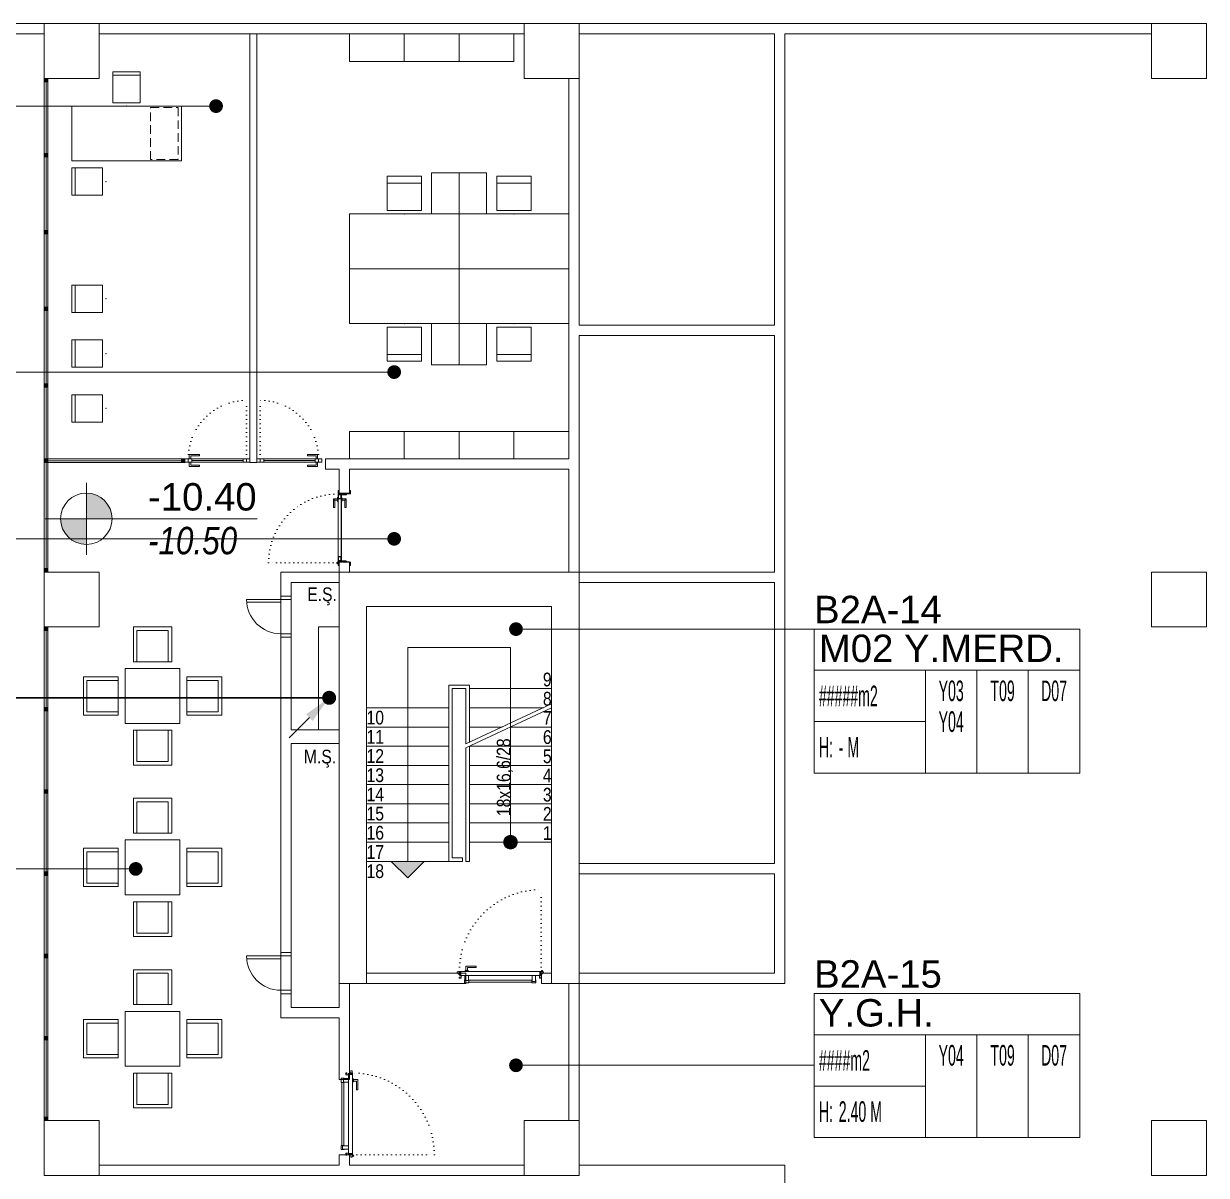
# Model space of a CAD drawing. Header units: metres. Extents: x -19121 to 152404, y -12107 to 46241.
# Drawn here: x 31630 to 33355, y 2400 to 4080 of the extents above; entities that cross this region are included whole.
import ezdxf
from ezdxf.enums import TextEntityAlignment as Align

# ---------------------------------------------------------------- set-up
doc = ezdxf.new("R2010")
doc.units = ezdxf.units.M
doc.header["$LTSCALE"] = 50
doc.header["$MEASUREMENT"] = 0
for name, pattern in [('DOT2', [0.125, 0, -0.125]), ('DOT5', [0.75, 0, -0.75]), ('HIDDEN', [0.375, 0.25, -0.125])]:
    doc.linetypes.add(name, pattern=pattern)
doc.layers.get('0').update_dxf_attribs({"color": 9, "lineweight": 9})
for name, color, linetype, lineweight in [('00', 9, 'Continuous', 9), ('01', 9, 'Continuous', 9), ('05', 9, 'Continuous', 9), ('06B', 9, 'Continuous', 9), ('06D', 9, 'Continuous', 9), ('10', 9, 'Continuous', 9), ('11', 9, 'Continuous', 9), ('14', 9, 'Continuous', 9), ('15', 9, 'Continuous', 9), ('19', 9, 'Continuous', 9), ('20', 9, 'DOT2', 9), ('21', 9, 'Continuous', 9), ('21_mahal200', 9, 'Continuous', 9), ('E-2x54 W SIVAÜSTÜ FLUORESAN YÜKSEK TAVAN ARMATÜRÜ', 251, 'Continuous', 30), ('E-MODÜL HATTI', 6, 'Continuous', 30), ('E-OK', 3, 'Continuous', 30)]:
    doc.layers.add(name, color=color, linetype=linetype, lineweight=lineweight)
doc.styles.add('Arial', font='arial.ttf', dxfattribs={"height": 2.5})
doc.styles.add('MuuM_TEXT-ITALIC', font='ARIALNI.TTF')
doc.styles.add('MuuM_TEXT-STANDART', font='ARIALN.TTF')
doc.dimstyles.new('MuuM_DIM200', dxfattribs={"dimscale": 20, "dimtxt": 2, "dimasz": 1, "dimexe": 1, "dimexo": 1, "dimgap": 1, "dimtad": 1, "dimdec": 1, "dimrnd": 0.5, "dimdsep": 46, "dimtxsty": 'MuuM_TEXT-STANDART', "dimblk": 'ARCHTICK', "dimcen": 0, "dimdle": 0.15, "dimclrd": 256, "dimclre": 256, "dimclrt": 256, "dimadec": 0, "dimazin": 0, "dimtfac": 5, "dimtdec": 1, "dimtix": 1, "dimtmove": 2, "dimatfit": 3, "dimldrblk": 'DOT', "dimfxl": 3, "dimfxlon": 1, "dimtolj": 1, "dimlwd": -1, "dimlwe": -1, "dimarcsym": 0})

# ---------------------------------------------------------------- blocks, each defined once
blk = doc.blocks.new('*U239')
at = {"layer": 'E-OK', "color": 3, "linetype": 'Continuous'}
blk.add_line((84.9, 84.8), (172.1, 172), dxfattribs=at)
at = {"layer": 'E-OK', "color": 4, "linetype": 'Continuous', "const_width": 30}
blk.add_lwpolyline([(-15, 0, 1), (15, 0, 1)], format="xyb", close=True, dxfattribs=at)
at = {"layer": 'E-OK', "color": 3, "linetype": 'Continuous'}
blk.add_solid([(99, 70.7), (70.7, 99), (0, 0)], dxfattribs=at)
blk = doc.blocks.new('p-kolon_80x80')
blk.add_lwpolyline([(-40, -40), (40, -40), (40, 40), (-40, 40)], close=True)
blk = doc.blocks.new('2.Bod.Ara.Sitatik Elk.')
at = {"layer": '01'}
blk.add_lwpolyline([(4130, -5950), (4130, -5950), (4130, -5950), (4130, -5400), (4400, -5400), (4400, -5950), (4400, -5950), (4400, -5950), (4440, -5950), (4440, -5350), (4090, -5350), (4090, -5950), (4130, -5950)], dxfattribs=at)
for p in [(3700, -4590), (4400, -4590), (5315, -4590), (3700, -5390), (5315, -5390), (3700, -6190), (4400, -6190), (5315, -6190)]:
    blk.add_blockref('p-kolon_80x80', p, dxfattribs=at)
blk = doc.blocks.new('p-M01-M02_merdiven-1050')
at = {"layer": '19'}
h = blk.add_hatch(color=256, dxfattribs=at)
h.dxf.hatch_style = 1
edge = h.paths.add_edge_path()
edge.add_arc((210, -344), 10, 270, 630)
h = blk.add_hatch(color=256, dxfattribs=at)
h.dxf.hatch_style = 1
h.paths.add_polyline_path([(84, -372), (36, -372), (60, -396)])
at = {"layer": '19', "linetype": 'Continuous'}
for points in [[(210, -344), (210, -120), (210, -60), (60, -60), (60, -372)], [(145, -200.7), (145, -120), (125, -120), (125, -120), (125, -367), (140, -367), (140, -372), (120, -372), (120, -367), (120, -115), (120, -115), (150, -115), (150, -198.4)], [(150, -120), (270, -120)], [(0, -148), (120, -148)], [(145, -200.7), (270, -142.4)], [(145, -206.3), (270, -148)], [(150, -148), (258, -148)], [(0, -176), (120, -176)], [(150, -176), (198, -176)], [(210, -176), (270, -176)], [(0, -204), (120, -204)], [(150, -204), (270, -204)], [(0, -232), (120, -232)], [(150, -232), (270, -232)], [(0, -260), (120, -260)], [(150, -260), (270, -260)], [(0, -288), (120, -288)], [(150, -288), (270, -288)], [(0, -316), (120, -316)], [(150, -316), (270, -316)], [(0, -344), (120, -344)], [(150, -344), (270, -344)], [(0, -372), (120, -372)]]:
    blk.add_lwpolyline(points, dxfattribs=at)
at = {"layer": '19'}
for points in [[(145, -206.3), (270, -148)], [(150, -204), (150, -372), (150, -372), (145, -372), (145, -372), (145, -206.3)]]:
    blk.add_lwpolyline(points, dxfattribs=at)
blk.add_lwpolyline([(84, -372), (36, -372), (60, -396)], close=True, dxfattribs=at)
blk.add_circle((210, -344), 10, dxfattribs=at)
blk = doc.blocks.new('*U19')
at = {"ltscale": 15}
for p, q in [((-25, 1), (-26, 0)), ((-25, -1), (-26, 0)), ((-23, 1), (-25, 1)), ((-23, 1), (-23, -2)), ((-21, -3), (-18, 3)), ((-21, -3), (-18, 3)), ((-20, -3), (-17, 3)), ((-20, -3), (-16, 3)), ((-18, -3), (-15, 3)), ((-18, -3), (-15, 3)), ((-18, 1), (-18, 2)), ((-17, -3), (-14, 3)), ((-17, -3), (-13, 3)), ((-17, 1), (-17, 2)), ((-15, -3), (-12, 3)), ((-15, -3), (-12, 3)), ((-15, 1), (-15, 2)), ((-14, -3), (-11, 3)), ((-14, -3), (-10, 3)), ((-14, 1), (-14, 2)), ((-12, -3), (-9, 3)), ((-12, -3), (-9, 3)), ((-12, 1), (-12, 2)), ((-11, -3), (-8, 3)), ((-11, -3), (-7, 3)), ((-11, 1), (-11, 2)), ((-9, -3), (-6, 3)), ((-9, -3), (-6, 3)), ((-9, 1), (-9, 2)), ((-8, -3), (-4, 3)), ((-8, -3), (-5, 3)), ((-8, 1), (-8, 2)), ((-6, -3), (-3, 3)), ((-6, -3), (-3, 3)), ((-6, 1), (-6, 2)), ((-5, -3), (-1, 3)), ((-5, -3), (-2, 3)), ((-5, 1), (-5, 2)), ((-3, 1), (-3, 2)), ((0, 4), (-2, 1)), ((-2, 1), (-2, 2)), ((0, 0), (-1, 0)), ((-25, -1), (-23, -2)), ((-9, -2), (-23, -2)), ((-21, -3), (-21, -2)), ((-20, -3), (-19, -2)), ((-20, -2), (-19, -2)), ((-19, -2), (-18, -2)), ((-18, -3), (-18, -2)), ((-17, -3), (-16, -2)), ((-17, -2), (-16, -2)), ((-16, -2), (-15, -2)), ((-15, -3), (-15, -2)), ((-14, -3), (-13, -2)), ((-14, -2), (-13, -2)), ((-13, -2), (-12, -2)), ((-12, -3), (-12, -2)), ((-11, -3), (-10, -2)), ((-11, -2), (-10, -2)), ((-10, -2), (-9, -2)), ((-9, -3), (-9, -2)), ((-8, -2), (-7, -2)), ((-8, -3), (-7, -2)), ((-7, -2), (-6, -2)), ((-6, -3), (-6, -2)), ((-5, -2), (-4, -2)), ((-5, -3), (-4, -2)), ((-4, -2), (-2, -2)), ((0, -4), (-2, -2)), ((0, 0), (-1, 0))]:
    blk.add_line(p, q, dxfattribs=at)
for p, q in [((-7, 1), (-23, 1)), ((-17, 1), (-19, 1)), ((-16, 1), (-17, 1)), ((-14, 1), (-16, 1)), ((-13, 1), (-14, 1)), ((-11, 1), (-13, 1)), ((-10, 1), (-11, 1)), ((-8, 1), (-10, 1)), ((-7, 1), (-8, 1)), ((-5, 1), (-7, 1)), ((-4, 1), (-5, 1)), ((-2, 1), (-4, 1)), ((-2, 1), (-2, 1)), ((0, 0), (0, 4)), ((-2, -2), (-2, -2)), ((0, 0), (0, -4))]:
    blk.add_line(p, q)
for centre, radius, start, end in [((-26, 4), 3.92, 274.361, 322.1025), ((-26, -4), 3.92, 37.8975, 85.639), ((-18, 3), 0.0971, 330.3204, 150.3204), ((-17, 3), 0.0971, 330.3204, 150.3204), ((-15, 3), 0.0971, 330.3204, 150.3204), ((-14, 3), 0.0971, 330.3204, 150.3204), ((-12, 3), 0.0971, 330.3204, 150.3204), ((-11, 3), 0.0971, 330.3204, 150.3204), ((-9, 3), 0.0971, 330.3204, 150.3204), ((-8, 3), 0.0971, 330.3204, 150.3204), ((-6, 3), 0.0971, 330.3204, 150.3204), ((-5, 3), 0.0971, 330.3204, 150.3204), ((-3, 3), 0.0971, 330.3204, 150.3204), ((-2, 3), 0.0971, 330.3204, 150.3204), ((-1, 0), 0.486, 90, 270), ((0, 4), 0.25, 0, 150.0864), ((-21, -3), 0.0971, 150.3204, 330.3204), ((-20, -3), 0.0971, 150.3204, 330.3204), ((-18, -3), 0.0971, 150.3204, 330.3204), ((-17, -3), 0.0971, 150.3204, 330.3204), ((-15, -3), 0.0971, 150.3204, 330.3204), ((-14, -3), 0.0971, 150.3204, 330.3204), ((-12, -3), 0.0971, 150.3204, 330.3204), ((-11, -3), 0.0971, 150.3204, 330.3204), ((-9, -3), 0.0971, 150.3204, 330.3204), ((-8, -3), 0.0971, 150.3204, 330.3204), ((-6, -3), 0.0971, 150.3204, 330.3204), ((-5, -3), 0.0971, 150.3204, 330.3204), ((0, -4), 0.25, 209.9136, 0)]:
    blk.add_arc(centre, radius, start, end, dxfattribs=at)
blk = doc.blocks.new('conta')
at = {"ltscale": 10}
for p, q in [((-2649.9, 5345.5), (-2649.8, 5345.6)), ((-2649.9, 5344.5), (-2649.8, 5344.3)), ((-2649.8, 5344.3), (-2649.7, 5344.3)), ((-2649.7, 5345.4), (-2649.3, 5345.4)), ((-2649.2, 5345.4), (-2649.1, 5345.5)), ((-2649, 5344), (-2648.8, 5343.8)), ((-2648.9, 5344.1), (-2648.7, 5343.9)), ((-2648.8, 5345.1), (-2648.6, 5345.3)), ((-2648.8, 5344.9), (-2648.6, 5345.2)), ((-2648.7, 5343.8), (-2648.7, 5343.8)), ((-2648.6, 5345.3), (-2648.6, 5345.3))]:
    blk.add_line(p, q, dxfattribs=at)
for centre, radius, start, end in [((-2649.8, 5345.5), 0.05, 140.6345, 188.9372), ((-2653, 5345), 3.19, 350.4674, 8.9372), ((-2649.9, 5344.5), 0.02, 170.4674, 213.7451), ((-2649.7, 5345.6), 0.0696, 22.2428, 159.258), ((-2650.9, 5345), 1.24, 340.3382, 16.7772), ((-2649.7, 5344.6), 0.03, 160.3382, 273.2666), ((-2649.7, 5345.4), 0.03, 90, 196.7772), ((-2649.6, 5341.5), 3.01, 80.4362, 93.2666), ((-2649.3, 5345.5), 0.05, 270, 303.0062), ((-2649.2, 5344.1), 0.231, 353.9571, 81.9004), ((-2649.1, 5345.5), 0.03, 4.7972, 123.0062), ((-2649.1, 5344.5), 0.03, 260.4362, 338.7066), ((-2651.2, 5344.8), 2.33, 7.5897, 18.7951), ((-2649, 5345.6), 0.05, 18.7951, 42.1429), ((-2650.2, 5345), 1.27, 338.7066, 23.0418), ((-2648.9, 5344.1), 0.1, 173.9571, 217.2653), ((-2648.8, 5345.1), 0.05, 187.5897, 322.7347), ((-2658.2, 5345.2), 9.36, 353.6857, 357.8537), ((-2648.8, 5344.2), 0.1, 173.6857, 217.2653), ((-2648.8, 5344.8), 0.05, 142.7347, 180.2669), ((-2648.7, 5343.8), 0.05, 217.2653, 307.2653), ((-2648.7, 5343.8), 0.05, 307.2653, 37.2653), ((-2648.6, 5345.3), 0.05, 52.7347, 142.7347), ((-2648.6, 5345.3), 0.05, 322.7347, 52.7347)]:
    blk.add_arc(centre, radius, start, end, dxfattribs=at)
for points, knots in [([(-2649, 5345.6), (-2649, 5345.6), (-2649.1, 5345.7), (-2649.2, 5345.4), (-2649.3, 5345.7), (-2649.4, 5345.5), (-2649.5, 5345.7), (-2649.6, 5345.5), (-2649.7, 5345.6), (-2649.7, 5345.6)], [0.0086373, 0.0086373, 0.0086373, 0.0086373, 0.1097304, 0.3133405, 0.4430081, 0.5658764, 0.7165186, 0.8527974, 0.9648495, 0.9648495, 0.9648495, 0.9648495]), ([(-2649.7, 5344.3), (-2649.7, 5344.3), (-2649.7, 5344.5), (-2649.6, 5344.3), (-2649.3, 5344.4), (-2649.2, 5344.4), (-2649.2, 5344.4)], [0, 0, 0, 0, 0.1008757, 0.3841126, 0.5436166, 0.6906785, 0.6906785, 0.6906785, 0.6906785])]:
    blk.add_open_spline(points, degree=3, knots=knots, dxfattribs=at)
blk = doc.blocks.new('p-yn_sackasa')
at = {"layer": '10', "linetype": 'Continuous'}
for p, q in [((-2.2, 0), (-2.2, -0.2)), ((0, 6.9), (0, 6.2)), ((0, 6.2), (0, 6.9)), ((0.1, 6.9), (0.1, 6.2)), ((0.2, 6.9), (0.2, 6.2)), ((2.7, 7.2), (0.3, 7.2)), ((2.7, 7.2), (0.3, 7.2)), ((2.7, 7), (0.3, 7)), ((0.3, 7), (2.7, 7)), ((0.3, 6.1), (0.8, 6.1)), ((0.7, 6), (0.3, 6)), ((0.3, 5.9), (0.7, 5.9)), ((0.8, 5.9), (0.3, 5.9)), ((0.7, 5.9), (0.7, 6)), ((0.7, -0.7), (0.7, 2.3)), ((0.7, -0.7), (0.7, 2.3)), ((0.8, 5.9), (0.8, 6.1)), ((0.8, -0.7), (0.8, 2.3)), ((0.8, -0.7), (0.8, 2.3)), ((0.9, 2.3), (1, 2.3)), ((0.9, 2.3), (0.9, 2.3)), ((1, 2.5), (1, 2.4)), ((1, 2.5), (1, 2.5)), ((1.1, 2.5), (1.1, 3.7)), ((1.1, 2.5), (1.1, 3.7)), ((1.3, 3.7), (1.3, 2.5)), ((1.3, 2.5), (1.3, 3.7)), ((2.5, 4), (1.4, 4)), ((1.4, 4), (2.5, 4)), ((1.4, 3.8), (2.5, 3.8)), ((2.5, 3.8), (1.4, 3.8)), ((2.5, 3.4), (2.6, 3.7)), ((2.6, 3.7), (2.5, 3.4)), ((2.7, 3.6), (2.6, 3.3)), ((2.7, 3.6), (2.6, 3.3)), ((2.8, 3.3), (2.8, 6.9)), ((2.8, 3.3), (2.8, 6.9)), ((2.9, 3.3), (2.9, 6.9)), ((2.9, 3.3), (2.9, 6.9)), ((-2.9, -1.7), (-2.9, -0.3)), ((-2.9, -0.3), (-2.9, -1.7)), ((-2.8, -0.3), (-2.8, -1.7)), ((-2.8, -0.3), (-2.8, -1.7)), ((-2.2, 0), (-2.7, 0)), ((-2.2, 0), (-2.7, 0)), ((-2.2, -0.1), (-2.7, -0.1)), ((-2.2, -0.2), (-2.7, -0.2)), ((1, -1.8), (-2.7, -1.8)), ((1, -1.9), (-2.7, -1.9)), ((-2.7, -2), (1, -2)), ((1, -2), (-2.7, -2)), ((-2.2, -0.1), (-2.2, 0)), ((0.9, -0.8), (1, -0.8)), ((0.9, -0.8), (0.9, -0.8)), ((1, -0.9), (1, -0.9)), ((1, -0.9), (1, -0.9)), ((1.1, -1), (1.1, -1.7)), ((1.1, -1), (1.1, -1.7)), ((1.3, -1), (1.3, -1.7)), ((1.3, -1), (1.3, -1.7))]:
    blk.add_line(p, q, dxfattribs=at)
for points in [[(0.1, 2.1), (0.7, 2.1), (0.7, -0.5), (0.1, -0.5)], [(0.1, 2.1), (0.4, 2.1), (0.4, -0.5), (0.1, -0.5)]]:
    blk.add_lwpolyline(points, close=True, dxfattribs=at)
for centre, radius, start, end in [((0.3, 6.9), 0.249, 90, 180), ((0.3, 6.9), 0.261, 90, 180), ((0.3, 6.2), 0.249, 181.345, 271.3502), ((0.3, 6.2), 0.261, 180, 270), ((0.3, 6.9), 0.122, 90, 180), ((0.3, 6.2), 0.122, 180, 270), ((0.3, 6.9), 0.11, 90, 180), ((0.3, 6.2), 0.11, 180, 270), ((0.9, 2.3), 0.206, 63.2169, 180), ((0.9, 2.3), 0.219, 63.2153, 180), ((0.9, 2.3), 0.0801, 63.215, 180), ((0.9, 2.3), 0.0674, 63.2144, 180), ((1, 2.5), 0.219, 243.2148, 0), ((1, 2.5), 0.0801, 243.2203, 0), ((1, 2.5), 0.206, 243.2197, 0), ((1, 2.5), 0.0674, 243.2129, 0), ((1.4, 3.7), 0.24, 90, 180), ((1.4, 3.7), 0.253, 90, 180), ((1.4, 3.7), 0.114, 90, 180), ((1.4, 3.7), 0.101, 90, 180), ((2.5, 3.7), 0.249, 342.8613, 90), ((2.5, 3.7), 0.261, 342.8602, 90), ((2.5, 3.7), 0.122, 342.8607, 90), ((2.5, 3.7), 0.11, 342.8621, 90), ((2.7, 3.3), 0.232, 162.8601, 0), ((2.7, 3.3), 0.219, 162.8613, 0), ((2.7, 3.3), 0.0927, 162.8605, 0), ((2.7, 3.3), 0.0801, 162.8624, 0), ((2.7, 6.9), 0.249, 0, 90), ((2.7, 6.9), 0.261, 0, 90), ((2.7, 6.9), 0.122, 0, 90), ((2.7, 6.9), 0.11, 0, 90), ((-2.7, -0.3), 0.24, 90, 180), ((-2.7, -0.3), 0.253, 90, 180), ((-2.7, -1.7), 0.24, 180, 270), ((-2.7, -1.7), 0.253, 180, 270), ((-2.7, -0.3), 0.114, 90, 180), ((-2.7, -0.3), 0.101, 90, 180), ((-2.7, -1.7), 0.114, 180, 270), ((-2.7, -1.7), 0.101, 180, 270), ((0.9, -0.7), 0.206, 180, 296.7851), ((0.9, -0.7), 0.219, 180, 296.785), ((0.9, -0.7), 0.0674, 180, 180.5245), ((0.9, -0.7), 0.0801, 180, 296.785), ((0.9, -0.7), 0.0674, 180, 296.7871), ((1, -1), 0.219, 0, 116.7854), ((1, -1), 0.206, 0, 116.7836), ((1, -1), 0.0801, 0, 116.7811), ((1, -1), 0.0674, 0, 116.7871), ((1, -1.7), 0.114, 270, 0), ((1, -1.7), 0.24, 270, 0), ((1, -1.7), 0.101, 270, 0), ((1, -1.7), 0.253, 270, 0)]:
    blk.add_arc(centre, radius, start, end, dxfattribs=at)
at = {"layer": '10', "xscale": 0.0842696629213483, "yscale": 0.0842696629213483, "zscale": 0.0842696629213483}
blk.add_blockref('*U19', (1, 1.3), dxfattribs=at)
at = {"layer": '14', "xscale": -0.7887640449438696, "yscale": 0.7887640449438696, "zscale": 0.7887640449438204, "rotation": 90}
blk.add_blockref('conta', (4217.8, -2086.4), dxfattribs=at)
blk = doc.blocks.new('*U354')
at = {"layer": '06D'}
for points in [[(110.1, 4.8), (110.1, 11), (95.1, 11), (95.1, 9.1), (107.9, 9.1), (107.9, 9.1), (107.9, 4.8), (110.1, 4.8)], [(111.2, 3.5), (111.2, 4.8), (106.8, 4.8), (106.8, 3.5), (111.2, 3.5)]]:
    blk.add_lwpolyline(points, dxfattribs=at)
for points in [[(8.5, -8.6), (7.9, -8.6), (7.9, -12.6, 0.414214), (8.2, -13), (13.7, -13, 0.414214), (14.1, -12.6), (14.1, -8.6), (13.5, -8.6)], [(111.5, -8.6), (112.1, -8.6), (112.1, -12.6, -0.414214), (111.7, -13), (106.2, -13, -0.414214), (105.9, -12.6), (105.9, -8.6), (106.5, -8.6)]]:
    blk.add_lwpolyline(points, format="xyb", dxfattribs=at)
for points in [[(8.5, -11.1), (13.5, -11.1), (13.5, -2.5), (8.5, -2.5)], [(14.1, -12.4), (105.9, -12.4), (105.9, -9.2), (14.1, -9.2)], [(111.5, -10), (106.5, -10), (106.5, -2.5), (111.5, -2.5)]]:
    blk.add_lwpolyline(points, close=True, dxfattribs=at)
at = {"layer": '10', "ltscale": 10}
for p, q in [((-1.6, 3.7), (-1.7, 3.6)), ((-1.6, 3.7), (-1.7, 3.6)), ((-1.2, 3.1), (-1.2, 3.2)), ((-1.2, 3.1), (-1.2, 3.2)), ((-1.2, 3.1), (-1.1, 3.1)), ((-1.2, 3.1), (-1.1, 3.1)), ((-1.1, 3), (-1.1, 3.4)), ((-1.1, 3), (-1.1, 3.4)), ((-0.8, 3), (-0.8, 3.4)), ((-0.8, 3), (-0.8, 3.4)), ((0.3, 3.4), (0.3, 3.3)), ((0.4, 3.5), (119.6, 3.5)), ((0.4, 3.4), (0.4, 3.3)), ((0.4, 3.2), (2.2, 3.2)), ((0.5, 3.4), (119.5, 3.4)), ((0.5, 3.3), (2.3, 3.3)), ((1, 0), (2, 0.7)), ((2, 1.1), (2, 0.7)), ((2.3, 1.1), (2, 1.1)), ((2, 0.7), (2, -0.8)), ((2.3, 3.1), (2.3, -2.4)), ((2.3, 0.7), (2.3, 1.1)), ((2.3, -0.8), (2.3, 0.7)), ((2.4, 3.2), (2.4, -2.3)), ((117.5, 3.2), (117.5, -2.3)), ((119.5, 3.3), (117.6, 3.3)), ((119.6, 3.2), (117.7, 3.2)), ((117.7, 3.1), (117.7, -2.4)), ((117.7, 1.1), (117.7, -0.4)), ((118, 1.1), (117.7, 1.1)), ((117.7, 1.1), (117.7, -0.4)), ((118, 1.1), (117.7, 1.1)), ((118, -0.4), (118, 1.1)), ((118, -0.4), (118, 1.1)), ((118, 0.9), (119, 0.9)), ((118, 0.9), (119, 0.9)), ((118, 0.7), (119, 0.7)), ((118, 0.7), (119, 0.7)), ((119, 0.3), (118, -0.4)), ((119, 0.3), (118, -0.4)), ((119.5, 3.4), (119.5, 3.3)), ((119.7, 3.4), (119.7, 3.3)), ((2, -0.4), (1, -0.4)), ((2, -0.6), (1, -0.6)), ((2, -0.8), (2.3, -0.8)), ((2.4, -2.5), (117.6, -2.5)), ((2.5, -2.3), (117.5, -2.3)), ((117.7, -0.4), (117.7, -0.8)), ((117.7, -0.4), (117.7, -0.8)), ((117.7, -0.8), (118, -0.8)), ((117.7, -0.8), (118, -0.8)), ((118, -0.8), (118, -0.4)), ((118, -0.8), (118, -0.4))]:
    blk.add_line(p, q, dxfattribs=at)
blk.add_circle((-0.9, 4.2), 0.843, dxfattribs=at)
blk.add_circle((-0.9, 4.2), 0.843, dxfattribs=at)
for centre, radius, start, end in [((-0.9, 4.2), 1.01, 219.4092, 254.2861), ((-0.9, 4.2), 1.01, 219.4092, 254.2861), ((-0.4, 3.2), 0.428, 156.352, 217.621), ((-0.4, 3.2), 0.428, 156.352, 217.621), ((-0.4, 3.2), 0.302, 105.5524, 240.0315), ((-0.4, 3.2), 0.302, 105.5524, 240.0315), ((0.4, 3.4), 0.1, 90, 180), ((0.4, 3.3), 0.1, 180, 270), ((0.5, 3.4), 0.005, 90, 180), ((0.5, 3.3), 0.005, 180, 270), ((2.2, 3.1), 0.05, 0, 90), ((2.3, 3.2), 0.1, 0, 90), ((117.6, 3.2), 0.1, 90, 180), ((117.7, 3.1), 0.05, 90, 180), ((119.5, 3.4), 0.005, 0, 90), ((119.5, 3.3), 0.005, 270, 0), ((119.6, 3.4), 0.1, 0, 90), ((119.6, 3.3), 0.1, 270, 0), ((2.4, -2.4), 0.1, 180, 270), ((2.5, -2.3), 0.05, 180, 270), ((117.6, -2.3), 0.141, 284.9271, 345.0729)]:
    blk.add_arc(centre, radius, start, end, dxfattribs=at)
at = {"layer": '20'}
blk.add_lwpolyline([(0.3, 3.4), (0.3, 122.8, -0.414214), (119.7, 3.4, 1)], format="xyb", dxfattribs=at)
at = {"xscale": -1, "rotation": 180}
blk.add_blockref('p-yn_sackasa', (0, 1), dxfattribs=at)
at = {"rotation": 180}
blk.add_blockref('p-yn_sackasa', (120, 1), dxfattribs=at)
blk = doc.blocks.new('*U379')
at = {"layer": '06D'}
for points in [[(8.5, 9.6), (7.9, 9.6), (7.9, 13.6, -0.414214), (8.2, 13.9), (13.7, 13.9, -0.414214), (14.1, 13.6), (14.1, 9.6), (13.5, 9.6)], [(111.5, 9.6), (112.1, 9.6), (112.1, 13.6, 0.414214), (111.7, 13.9), (106.2, 13.9, 0.414214), (105.9, 13.6), (105.9, 9.6), (106.5, 9.6)]]:
    blk.add_lwpolyline(points, format="xyb", dxfattribs=at)
for points in [[(8.5, 12.1), (13.5, 12.1), (13.5, 3.4), (8.5, 3.4)], [(14.1, 13.3), (105.9, 13.3), (105.9, 10.2), (14.1, 10.2)], [(111.5, 10.9), (106.5, 10.9), (106.5, 3.4), (111.5, 3.4)]]:
    blk.add_lwpolyline(points, close=True, dxfattribs=at)
for points in [[(110.1, -3.8), (110.1, -10.1), (95.1, -10.1), (95.1, -8.2), (107.9, -8.2), (107.9, -8.2), (107.9, -3.8), (110.1, -3.8)], [(111.2, -2.6), (111.2, -3.8), (106.8, -3.8), (106.8, -2.6), (111.2, -2.6)]]:
    blk.add_lwpolyline(points, dxfattribs=at)
at = {"layer": '10', "ltscale": 10}
for p, q in [((2, 1.5), (1, 1.5)), ((2, 1.3), (1, 1.3)), ((1, 0.9), (2, 0.3)), ((2, 0.3), (2, 1.8)), ((2, 1.8), (2.3, 1.8)), ((2, -0.2), (2, 0.3)), ((2.3, -2.2), (2.3, 3.3)), ((2.3, 1.8), (2.3, 0.3)), ((2.3, 0.3), (2.3, -0.2)), ((2.4, 3.4), (117.6, 3.4)), ((2.4, -2.3), (2.4, 3.2)), ((2.5, 3.3), (117.5, 3.3)), ((117.5, -2.3), (117.5, 3.2)), ((117.7, -2.2), (117.7, 3.3)), ((117.7, 1.8), (118, 1.8)), ((117.7, 1.3), (117.7, 1.8)), ((117.7, 1.8), (118, 1.8)), ((117.7, 1.3), (117.7, 1.8)), ((117.7, -0.2), (117.7, 1.3)), ((117.7, -0.2), (117.7, 1.3)), ((118, 1.8), (118, 1.3)), ((118, 1.8), (118, 1.3)), ((118, 1.3), (118, -0.2)), ((119, 0.7), (118, 1.3)), ((118, 1.3), (118, -0.2)), ((119, 0.7), (118, 1.3)), ((118, 0.3), (119, 0.3)), ((118, 0.3), (119, 0.3)), ((118, 0.1), (119, 0.1)), ((118, 0.1), (119, 0.1)), ((-1.6, -2.7), (-1.7, -2.6)), ((-1.6, -2.7), (-1.7, -2.6)), ((-1.2, -2.2), (-1.2, -2.3)), ((-1.2, -2.2), (-1.1, -2.2)), ((-1.2, -2.2), (-1.2, -2.3)), ((-1.2, -2.2), (-1.1, -2.2)), ((-1.1, -2), (-1.1, -2.4)), ((-1.1, -2), (-1.1, -2.4)), ((-0.8, -2), (-0.8, -2.4)), ((-0.8, -2), (-0.8, -2.4)), ((0.3, -2.5), (0.3, -2.3)), ((0.4, -2.2), (2.2, -2.2)), ((0.4, -2.4), (0.4, -2.4)), ((0.4, -2.6), (119.6, -2.6)), ((0.5, -2.4), (119.5, -2.4)), ((0.5, -2.4), (2.3, -2.4)), ((2.3, -0.2), (2, -0.2)), ((119.5, -2.4), (117.6, -2.4)), ((118, -0.2), (117.7, -0.2)), ((118, -0.2), (117.7, -0.2)), ((119.6, -2.2), (117.7, -2.2)), ((119.5, -2.4), (119.5, -2.4)), ((119.7, -2.5), (119.7, -2.3))]:
    blk.add_line(p, q, dxfattribs=at)
blk.add_circle((-0.9, -3.3), 0.843, dxfattribs=at)
blk.add_circle((-0.9, -3.3), 0.843, dxfattribs=at)
for centre, radius, start, end in [((2.4, 3.3), 0.1, 90, 180), ((2.5, 3.2), 0.05, 90, 180), ((117.6, 3.3), 0.141, 14.9271, 75.0729), ((-0.9, -3.3), 1.01, 105.7139, 140.5908), ((-0.9, -3.3), 1.01, 105.7139, 140.5908), ((-0.4, -2.3), 0.428, 142.379, 203.648), ((-0.4, -2.3), 0.428, 142.379, 203.648), ((-0.4, -2.3), 0.302, 119.9685, 254.4476), ((-0.4, -2.3), 0.302, 119.9685, 254.4476), ((0.4, -2.3), 0.1, 90, 180), ((0.4, -2.5), 0.1, 180, 270), ((0.5, -2.4), 0.005, 180, 270), ((0.5, -2.4), 0.005, 90, 180), ((2.2, -2.2), 0.05, 270, 0), ((2.3, -2.3), 0.1, 270, 0), ((117.6, -2.3), 0.1, 180, 270), ((117.7, -2.2), 0.05, 180, 270), ((119.5, -2.4), 0.005, 270, 360), ((119.5, -2.4), 0.005, 0, 90), ((119.6, -2.3), 0.1, 0, 90), ((119.6, -2.5), 0.1, 270, 0)]:
    blk.add_arc(centre, radius, start, end, dxfattribs=at)
at = {"layer": '20'}
blk.add_lwpolyline([(0.3, -2.4), (0.3, -121.8, 0.414214), (119.7, -2.4, -1)], format="xyb", dxfattribs=at)
blk.add_blockref('p-yn_sackasa', (0, 0))
at = {"xscale": -1}
blk.add_blockref('p-yn_sackasa', (120, 0), dxfattribs=at)
blk = doc.blocks.new('gr-p-barel kilitli kapı kolu')
at = {"flags": 128}
for points in [[(-0.9, 0.8), (-0.9, 4.9), (-11.7, 4.9), (-11.7, 6.7), (0.9, 6.7), (0.9, 0.8)], [(-0.8, 5), (0.8, 6.6)]]:
    blk.add_lwpolyline(points, dxfattribs=at)
blk.add_lwpolyline([(-2.75, 0), (-2.75, 0.7), (2.75, 0.7), (2.75, 0)])
blk.add_lwpolyline([(-1.3, 0.7), (1.3, 0.7), (1.3, 0.8), (-1.3, 0.8)], close=True)
blk = doc.blocks.new('prf-scr2')
at = {"linetype": 'DOT2', "ltscale": 10}
blk.add_line((0, 0.2), (0, -1.1), dxfattribs=at)
for p, q in [((-0.1, -0.2), (0.1, -0.3)), ((0.1, -0.2), (-0.1, -0.2)), ((0.1, -0.3), (-0.1, -0.3)), ((-0.1, -0.3), (0.1, -0.4)), ((0.1, -0.4), (-0.1, -0.4)), ((0.1, -0.5), (-0.1, -0.4)), ((-0.1, -0.4), (0.1, -0.4)), ((0.1, -0.6), (-0.1, -0.5)), ((-0.1, -0.5), (0.1, -0.5)), ((-0.1, -0.6), (0.1, -0.7)), ((0.1, -0.6), (-0.1, -0.6)), ((-0.1, -0.6), (0.1, -0.6)), ((-0.1, -0.7), (0.1, -0.8)), ((0.1, -0.7), (-0.1, -0.7)), ((-0.1, -0.8), (0.1, -0.8)), ((0.1, -0.8), (-0.1, -0.8)), ((0.1, -0.2), (0, -0.1)), ((0, -0.2), (0.1, -0.2))]:
    blk.add_line(p, q)
blk.add_lwpolyline([(0.2, 0), (-0.2, 0), (-0.2, 0), (-0.1, -0.1), (0.1, -0.1), (0.2, 0), (0.2, 0)], close=True)
for points in [[(0.2, 0), (-0.2, 0)], [(-0.1, -0.1), (-0.1, -0.2), (-0.1, -0.2), (-0.1, -0.2), (-0.1, -0.2), (-0.1, -0.3), (-0.1, -0.3), (-0.1, -0.3), (-0.1, -0.3), (-0.1, -0.4), (-0.1, -0.4), (-0.1, -0.4), (-0.1, -0.4), (-0.1, -0.4), (-0.1, -0.5), (-0.1, -0.5), (-0.1, -0.5), (-0.1, -0.5), (-0.1, -0.5), (-0.1, -0.5), (-0.1, -0.6), (-0.1, -0.6), (-0.1, -0.6), (-0.1, -0.6), (-0.1, -0.6), (-0.1, -0.7), (-0.1, -0.7), (-0.1, -0.7), (-0.1, -0.7), (-0.1, -0.7), (-0.1, -0.8), (-0.1, -0.8), (-0.1, -0.8), (-0.1, -0.8), (0, -0.9), (0, -0.9), (0, -0.9), (0.1, -0.8), (0.1, -0.8), (0.1, -0.7), (0.1, -0.7), (0.1, -0.7), (0.1, -0.7), (0.1, -0.7), (0.1, -0.7), (0.1, -0.6), (0.1, -0.6), (0.1, -0.6), (0.1, -0.6), (0.1, -0.6), (0.1, -0.5), (0.1, -0.5), (0.1, -0.5), (0.1, -0.5), (0.1, -0.4), (0.1, -0.4), (0.1, -0.4), (0.1, -0.4), (0.1, -0.4), (0.1, -0.3), (0.1, -0.3), (0.1, -0.3), (0.1, -0.3), (0.1, -0.3), (0.1, -0.3), (0.1, -0.2), (0.1, -0.2), (0.1, -0.2), (0.1, -0.2), (0.1, -0.2), (0.1, -0.1)]]:
    blk.add_lwpolyline(points)
blk = doc.blocks.new('K-SAC-01')
at = {"layer": '10'}
for points in [[(-4.6, 16.2, -0.414214), (-4.5, 16.3), (-0.1, 16.3, -0.414214), (0, 16.2), (0, 5.9), (0.2, 5.9), (0.2, 16.2, 0.414214), (-0.1, 16.5), (-4.5, 16.5, 0.414214), (-4.8, 16.2), (-4.8, 15.3, 0.414214), (-4.5, 15), (-3.4, 15), (-3.4, 15.2), (-4.5, 15.2, -0.414214), (-4.6, 15.3)], [(0.2, 10.3, -0.414214), (0.5, 10.6), (1.5, 10.6, -0.414214), (1.8, 10.3), (1.8, 3.9, -0.414214), (1.5, 3.6, -0.414214), (1.2, 3.9), (1.2, 4.8), (0.2, 4.8), (0.2, -1.2, -0.414214), (-0.1, -1.5), (-4.5, -1.5, -0.414214), (-4.8, -1.2), (-4.8, -0.3, -0.414214), (-4.5, 0), (-3.4, 0), (-3.4, -0.2), (-4.5, -0.2, 0.414214), (-4.6, -0.3), (-4.6, -1.2, 0.414214), (-4.5, -1.3), (-0.1, -1.3, 0.414214), (0, -1.2), (0, 5), (1.4, 5), (1.4, 3.9, 0.414214), (1.5, 3.8, 0.414214), (1.6, 3.9), (1.6, 10.3, 0.414214), (1.5, 10.4), (0.5, 10.4, 0.414214), (0.4, 10.3), (0.4, 9.4), (0.2, 9.4)], [(-0.4, -2), (1, -1.4), (1, 1.5), (1.2, 1.5), (1.2, -1.5), (-0.3, -2.2, -14.796002)], [(99.8, 10.3, 0.414214), (99.5, 10.6), (98.5, 10.6, 0.414214), (98.2, 10.3), (98.2, 3.9, 0.414214), (98.5, 3.6, 0.414214), (98.8, 3.9), (98.8, 4.8), (99.8, 4.8), (99.8, -1.2, 0.414214), (100.1, -1.5), (104.5, -1.5, 0.414214), (104.8, -1.2), (104.8, -0.3, 0.414214), (104.5, 0), (103.4, 0), (103.4, -0.2), (104.5, -0.2, -0.414214), (104.6, -0.3), (104.6, -1.2, -0.414214), (104.5, -1.3), (100.1, -1.3, -0.414214), (100, -1.2), (100, 5), (98.6, 5), (98.6, 3.9, -0.414214), (98.5, 3.8, -0.414214), (98.4, 3.9), (98.4, 10.3, -0.414214), (98.5, 10.4), (99.5, 10.4, -0.414214), (99.6, 10.3), (99.6, 9.4), (99.8, 9.4)], [(104.6, 16.2, 0.414214), (104.5, 16.3), (100.1, 16.3, 0.414214), (100, 16.2), (100, 5.9), (99.8, 5.9), (99.8, 16.2, -0.414214), (100.1, 16.5), (104.5, 16.5, -0.414214), (104.8, 16.2), (104.8, 15.3, -0.414214), (104.5, 15), (103.4, 15), (103.4, 15.2), (104.5, 15.2, 0.414214), (104.6, 15.3)]]:
    blk.add_lwpolyline(points, format="xyb", close=True, dxfattribs=at)
for points in [[(98.8, 0.1), (98.8, 2.1), (99.1, 2.1), (99.1, 3.2), (1.5, 3.2), (1.5, 2.1), (1.8, 2.1), (1.8, 0.1), (1.5, 0.1), (1.5, 1.9), (1.2, 1.9), (1.2, 3.5), (99.4, 3.5), (99.4, 1.9), (99.1, 1.9), (99.1, 0.1)], [(98.8, 2.1), (98.8, 0.1), (99.4, 0.1), (99.4, -1.5), (1.2, -1.5), (1.2, 0.1), (1.8, 0.1), (1.8, 2.1), (2.1, 2.1), (2.1, -0.1), (1.5, -0.1), (1.5, -1.2), (99.1, -1.2), (99.1, -0.1), (98.5, -0.1), (98.5, 2.1), (98.8, 2.1)]]:
    blk.add_lwpolyline(points, dxfattribs=at)
for points in [[(2.1, 3), (8.1, 3), (8.1, -1), (2.1, -1)], [(2.4, 2.7), (7.8, 2.7), (7.8, -0.7), (2.4, -0.7)], [(98.5, 3), (92.5, 3), (92.5, -1), (98.5, -1)], [(98.2, 2.7), (92.8, 2.7), (92.8, -0.7), (98.2, -0.7)]]:
    blk.add_lwpolyline(points, close=True, dxfattribs=at)
blk.add_circle((-0.9, -2.5), 0.55, dxfattribs=at)
at = {"layer": '20', "linetype": 'HIDDEN'}
for points in [[(-0.2, -1.3), (-0.2, 0), (-1.7, 0), (-1.7, -1.3)], [(-0.4, -2), (-0.4, -0.2), (-1.5, -0.2), (-1.5, -2)]]:
    blk.add_lwpolyline(points, dxfattribs=at)
at = {"layer": '20'}
blk.add_lwpolyline([(-0.9, -2.5), (-0.9, -102.9)], dxfattribs=at)
blk.add_arc((-0.9, -2.5), 100.4, 270, 1.5131, dxfattribs=at)
at = {"layer": '06B'}
blk.add_blockref('gr-p-barel kilitli kapı kolu', (91.4, 3.5), dxfattribs=at)
at = {"layer": '06B', "xscale": -1, "rotation": 180}
blk.add_blockref('gr-p-barel kilitli kapı kolu', (91.4, -1.5), dxfattribs=at)
at = {"layer": '10', "xscale": -1, "rotation": 90}
blk.add_blockref('prf-scr2', (1.5, 1), dxfattribs=at)
at = {"layer": '10', "rotation": 270}
blk.add_blockref('prf-scr2', (99.1, 1.2), dxfattribs=at)
blk = doc.blocks.new('p-masa-80x160')
at = {"linetype": 'DOT5'}
blk.add_lwpolyline([(0, 0), (0, 0)], dxfattribs=at)
blk.add_lwpolyline([(0, 0), (0, -80), (160, -80), (160, 0)], close=True)
at = {"color": 251, "linetype": 'HIDDEN'}
blk.add_lwpolyline([(155, -2), (155, -78), (115, -78), (115, -2)], close=True, dxfattribs=at)
blk = doc.blocks.new('p-sandalye')
blk.add_line((-45, 20), (-45, -20))
blk.add_lwpolyline([(-5, 20), (-50, 20), (-50, -20), (-5, -20)], close=True)
blk.add_point((0, 0.1))
blk = doc.blocks.new('p-çalışma birimi-02')
at = {"rotation": 270}
blk.add_blockref('p-sandalye', (80, -80), dxfattribs=at)
for name, p in [('p-masa-80x160', (0, -80)), ('p-sandalye', (50, -190.1))]:
    blk.add_blockref(name, p)
blk = doc.blocks.new('p-audi-negotiation')
for points in [[(12.06, 140.8), (67.94, 140.8), (67.94, 90), (12.06, 90)], [(17.14, 135.72), (62.86, 135.72), (62.86, 90), (17.14, 90)], [(0, 0), (0, 80), (80, 80), (80, 0)], [(-60.8, 67.94), (-60.8, 12.06), (-10, 12.06), (-10, 67.94)], [(-55.72, 62.86), (-55.72, 17.14), (-10, 17.14), (-10, 62.86)], [(140.8, 67.94), (140.8, 12.06), (90, 12.06), (90, 67.94)], [(135.72, 62.86), (135.72, 17.14), (90, 17.14), (90, 62.86)], [(12.06, -60.8), (67.94, -60.8), (67.94, -10), (12.06, -10)], [(17.14, -55.72), (62.86, -55.72), (62.86, -10), (17.14, -10)]]:
    blk.add_lwpolyline(points, close=True)
blk = doc.blocks.new('prf-10x10')
blk.add_lwpolyline([(-5, -5), (5, -5), (5, 5), (-5, 5)], close=True)
at = {"color": 255}
blk.add_solid([(-5, -5), (5, -5), (-5, 5), (5, 5)], dxfattribs=at)
at = {"layer": '10'}
blk.add_point((0, 0), dxfattribs=at)
blk = doc.blocks.new('p-dog-ser-720')
at = {"layer": '06D'}
for points in [[(0, 0), (0, 715)], [(5, 0), (5, 715)]]:
    blk.add_lwpolyline(points, dxfattribs=at)
at = {"layer": '15'}
blk.add_lwpolyline([(2.5, 0), (2.5, 715)], dxfattribs=at)
at = {"layer": '10', "xscale": 0.5, "yscale": 0.5, "rotation": 180}
for p in [(2.5, 717.5), (2.5, 600), (2.5, 480), (2.5, 360), (2.5, 240), (2.5, 120), (2.5, 2.5)]:
    blk.add_blockref('prf-10x10', p, dxfattribs=at)
blk = doc.blocks.new('p-al-01')
at = {"layer": '06B'}
for points in [[(27, 4.3), (27, 10.6), (42, 10.6), (42, 8.7), (29.3, 8.7), (29.3, 8.7), (29.3, 4.3), (27, 4.3)], [(27, -0.7), (27, -6.9), (42, -6.9), (42, -5), (29.3, -5), (29.3, -5), (29.3, -0.7), (27, -0.7)]]:
    blk.add_lwpolyline(points, dxfattribs=at)
at = {"layer": '06D'}
for p, q in [((115.7, 4.3), (28.8, 4.3)), ((28.8, -0.7), (115.7, -0.7))]:
    blk.add_line(p, q, dxfattribs=at)
at = {"layer": '10'}
for points in [[(25.7, -0.7), (25.7, 4.3), (20.7, 4.3), (20.7, -0.7)], [(30.7, -0.7), (30.7, 4.3), (25.7, 4.3), (25.7, -0.7)], [(110.7, -0.7), (110.7, 4.3), (105.7, 4.3), (105.7, -0.7)], [(115.7, -0.7), (115.7, 4.3), (110.7, 4.3), (110.7, -0.7)]]:
    blk.add_lwpolyline(points, close=True, dxfattribs=at)
at = {"layer": '15'}
blk.add_lwpolyline([(105.7, 1.8), (30.7, 1.8)], dxfattribs=at)
at = {"layer": '20'}
blk.add_lwpolyline([(110.7, -0.7), (110.7, -85.7)], dxfattribs=at)
blk.add_arc((110.7, -0.7), 85, 180, 270, dxfattribs=at)
blk = doc.blocks.new('0_elevationtarget-p-bk')
h = blk.add_hatch(color=250)
h.paths.add_polyline_path([(1.875, 0, 0.414214), (0, 1.875), (0, 0)])
h.paths.add_polyline_path([(0, 0), (-1.875, 0, 0.414214), (0, -1.875)])
blk.add_line((0, -2.625), (0, 2.625))
blk.add_lwpolyline([(12.453, 0), (-3, 0)])
blk.add_circle((0, 0), 1.875)
at = {"style": 'Arial'}
blk.add_attdef('BITMISKOT', text='', height=2, dxfattribs=at).set_placement((4.5, 0), align=Align.BOTTOM_LEFT)
at = {"style": 'MuuM_TEXT-ITALIC'}
blk.add_attdef('FINISHINGFLOORLEVEL', text='', height=2, dxfattribs=at).set_placement((4.5, -0.592), align=Align.TOP_LEFT)
blk = doc.blocks.new('_ArchTick')
at = {"color": 0, "linetype": 'ByBlock', "const_width": 0.15}
blk.add_lwpolyline([(-0.5, -0.5), (0.5, 0.5)], dxfattribs=at)
blk = doc.blocks.new('_Dot')
at = {"color": 0, "linetype": 'ByBlock', "lineweight": -2}
blk.add_line((-0.5, 0), (-1, 0), dxfattribs=at)
at = {"color": 0, "linetype": 'ByBlock', "const_width": 0.5}
blk.add_lwpolyline([(-0.25, 0, 1), (0.25, 0, 1)], format="xyb", close=True, dxfattribs=at)
blk = doc.blocks.new('0_roomno2')
blk.add_lwpolyline([(19.375, -10.5), (0, -10.5), (0, 0), (19.375, 0)], close=True)
for points in [[(0, -3), (19.375, -3)], [(8.125, -3), (8.125, -10.5)], [(11.875, -3), (11.875, -10.5)], [(15.625, -3), (15.625, -10.5)], [(0, -6.75), (8.125, -6.75)]]:
    blk.add_lwpolyline(points)
at = {"style": 'MuuM_TEXT-STANDART', "width": 0.6}
blk.add_text('H:', height=1.5, dxfattribs=at).set_placement((0.35, -8.608), align=Align.MIDDLE_LEFT)
at = {"style": 'Arial'}
blk.add_attdef('ODANO', (0, 1.17), '', height=2, dxfattribs=at)
blk.add_attdef('MEKANADI', text='', height=2, dxfattribs=at).set_placement((0.35, -3), align=Align.BOTTOM_LEFT)
at = {"style": 'MuuM_TEXT-STANDART', "width": 0.6}
for tag, p in [('M2', (0.35, -4.875)), ('TEMIZTAVANYUKSEKLIGI', (1.8, -8.608))]:
    blk.add_attdef(tag, text='', height=1.5, dxfattribs=at).set_placement(p, align=Align.MIDDLE_LEFT)
for tag, p in [('YER01', (10, -4.5)), ('TAVAN01', (13.75, -4.5)), ('DUVAR01', (17.5, -4.5)), ('YER02', (10, -6.75)), ('TAVAN02', (13.75, -6.75)), ('DUVAR02', (17.5, -6.75)), ('YER03', (10, -9)), ('TAVAN03', (13.75, -9)), ('DUVAR03', (17.5, -9))]:
    blk.add_attdef(tag, text='', height=1.5, dxfattribs=at).set_placement(p, align=Align.MIDDLE_CENTER)
blk = doc.blocks.new('p-sandalye-03')
for points in [[(-5, -25.1), (-5, 24.9), (-55, 24.9), (-55, -25.1), (-5, -25.1)], [(-55, 24.9), (-45, 24.9), (-45, -25.1), (-55, -25.1)]]:
    blk.add_lwpolyline(points)
blk.add_point((0, -0.1))
blk = doc.blocks.new('m-calisma unitesi 02')
at = {"ltscale": 0.5}
blk.add_lwpolyline([(-160, 140), (-160, 80), (-120, 80), (-120, 140)], close=True, dxfattribs=at)
blk.add_lwpolyline([(0, 80), (0, 0), (-160, 0), (-160, 80)], close=True)
at = {"linetype": 'DOT5'}
blk.add_lwpolyline([(-160, 80), (-160, 80)], dxfattribs=at)
at = {"rotation": 270}
blk.add_blockref('p-sandalye-03', (-80, 80), dxfattribs=at)
blk = doc.blocks.new('gr-p-birim')
blk.add_lwpolyline([(-0.5, -0.5), (0.5, -0.5), (0.5, 0.5), (-0.5, 0.5)], close=True)
blk = doc.blocks.new('*U480')
at = {"layer": '06D'}
blk.add_lwpolyline([(-2.5, 205), (2.5, 205), (2.5, 0), (-2.5, 0)], close=True, dxfattribs=at)
at = {"layer": '15'}
blk.add_lwpolyline([(0, 200), (0, 5)], dxfattribs=at)
at = {"layer": '10', "xscale": 0.5, "yscale": 0.5, "rotation": 90}
for p in [(0, 202.5), (0, 2.5)]:
    blk.add_blockref('prf-10x10', p, dxfattribs=at)
blk = doc.blocks.new('ttttttttttttt')
for points in [[(3983.5, -30733.6), (3983.5, -30748.6)], [(3988.5, -30733.6), (3983.5, -30733.6)], [(3988.5, -30733.6), (3988.5, -30748.6)], [(4043.5, -30733.6), (4038.5, -30733.6)], [(4038.5, -30733.6), (4038.5, -30748.6)], [(4043.5, -30733.6), (4043.5, -30748.6)], [(3988.5, -30748.6), (3983.5, -30748.6)], [(4034.5, -30748.6), (3988.5, -30748.6)], [(4034.5, -30748.6), (4034.5, -30798.6)], [(4034.5, -30748.6), (4038.5, -30748.6)], [(4043.5, -30748.6), (4038.5, -30748.6)], [(4038.5, -30748.6), (4038.5, -30798.6)]]:
    blk.add_lwpolyline(points)
blk.add_arc((4038.5, -30748.6), 50, 180, 270)
blk = doc.blocks.new('2.Bod.Ara.Mimari Elk.')
at = {"layer": '00'}
for points in [[(3040, -4550), (3660, -4550), (3660, -4565), (3040, -4565)], [(4360, -4550), (3740, -4550), (3740, -4565), (4360, -4565)], [(4265, -5950), (4130, -5950), (4130, -5935), (4275, -5935), (4275, -5950)], [(4385, -5935), (4400, -5935), (4400, -5950), (4385, -5950), (4385, -5935)], [(4425, -6150), (4440, -6150), (4440, -5950), (4425, -5950)]]:
    blk.add_lwpolyline(points, close=True, dxfattribs=at)
for points in [[(4740, -4565), (5275, -4565), (5275, -4550), (4440, -4550), (4440, -4565)], [(4440, -4565), (4725, -4565)], [(4725, -5790), (4725, -5935), (4440, -5935), (4440, -5950), (4740, -5950), (4740, -4565)], [(4725, -4565), (4725, -4990)], [(4740, -5348.6), (4740, -4565)], [(4725, -4975), (4725, -4990), (4440, -4990), (4440, -4630), (4425, -4630), (4425, -5185)], [(4740, -5205), (4740, -5205), (4740, -4975)], [(4425, -5200), (4425, -5350), (4425, -5350), (4440, -5350), (4440, -5005), (4725, -5005), (4725, -5205)], [(4725, -5005), (4725, -5350), (4440, -5350)], [(4105, -5200), (4105, -5235), (4090, -5235), (4090, -5200), (4070, -5200), (4070, -5185), (4105, -5185), (4105, -5185), (4425, -5185)], [(4425, -5200), (4105, -5200)], [(4090, -5350), (4090, -5335), (4105, -5335), (4105, -5350)], [(4090, -5580), (4020, -5580), (4020, -5365), (4090, -5365), (4090, -5350), (4005, -5350), (4005, -5365), (4005, -5365), (4005, -6000), (4090, -6000), (4090, -6090), (4105, -6090), (4105, -5950)], [(4440, -5365), (4725, -5365), (4725, -5775), (4440, -5775), (4440, -5790), (4725, -5790)], [(4090, -5600), (4020, -5600), (4020, -5985), (4090, -5985), (4090, -5950)], [(4740, -5790), (4740, -5766.1)], [(4105, -6215), (4360, -6215), (4360, -6230), (3740, -6230), (3740, -6215), (4090, -6215), (4090, -6215), (4090, -6200), (4105, -6200), (4105, -6215)], [(4440, -6215), (4740, -6215), (4740, -6965), (4440, -6965)]]:
    blk.add_lwpolyline(points, dxfattribs=at)
at = {"layer": '06D'}
for points in [[(3660, -5350), (3660, -4635)], [(3665, -5350), (3665, -4635)], [(4090, -5430), (4090, -5580), (4060, -5580), (4060, -5430), (4090, -5430)]]:
    blk.add_lwpolyline(points, dxfattribs=at)
at = {"layer": '11'}
blk.add_lwpolyline([(3960, -4565), (3960, -5190), (3970, -5190), (3970, -5185), (3970, -5185), (3970, -4565)], close=True, dxfattribs=at)
at = {"layer": '15'}
blk.add_lwpolyline([(3662.5, -5350), (3662.5, -4635)], dxfattribs=at)
at = {"extrusion": (0, 0, -1), "zscale": -1, "rotation": 180}
blk.add_blockref('p-al-01', (-3844.3, -5185.4), dxfattribs=at)
at = {"extrusion": (0, 0, -1), "xscale": -1, "zscale": -1, "rotation": 180}
blk.add_blockref('p-al-01', (-4085.7, -5185.4), dxfattribs=at)
at = {"xscale": -1}
for name, p, rotation in [('*U480', (3865, -5187.5), 90), ('K-SAC-01', (4090, -5335.6), 270), ('ttttttttttttt', (34753.6, -9428.5), 270), ('ttttttttttttt', (34753.6, -9948.5), 270)]:
    blk.add_blockref(name, p, dxfattribs=dict(at, rotation=rotation))
for name, p in [('p-dog-ser-720', (3660, -6150)), ('p-M01-M02_merdiven-1050', (4130, -5400))]:
    blk.add_blockref(name, p)
at = {"layer": '05', "xscale": 40, "yscale": 80, "rotation": 90}
for p in [(4145, -4585), (4225, -4585), (4305, -4585), (4145, -5165), (4225, -5165), (4305, -5165), (4385, -5165)]:
    blk.add_blockref('gr-p-birim', p, dxfattribs=at)
at = {"layer": '05'}
for name, p in [('p-çalışma birimi-02', (3700, -4590.3)), ('m-calisma unitesi 02', (4425, -4907.5)), ('p-sandalye', (3750, -4951.3)), ('p-sandalye', (3750, -5031.3)), ('p-sandalye', (3750, -5111.3)), ('p-audi-negotiation', (3777.9, -5570.8)), ('p-audi-negotiation', (3777.9, -5820.8)), ('p-audi-negotiation', (3777.9, -6070.8))]:
    blk.add_blockref(name, p, dxfattribs=at)
at = {"layer": '05', "xscale": -1}
blk.add_blockref('m-calisma unitesi 02', (4105, -4907.5), dxfattribs=at)
at = {"layer": '05', "rotation": 180}
blk.add_blockref('m-calisma unitesi 02', (4105, -4907.5), dxfattribs=at)
at = {"layer": '05', "xscale": -1, "rotation": 180}
blk.add_blockref('m-calisma unitesi 02', (4425, -4907.5), dxfattribs=at)
at = {"layer": '10', "xscale": 0.5, "yscale": 0.5, "rotation": 180}
for p in [(3662.5, -4632.5), (3662.5, -4742), (3662.5, -4854), (3662.5, -4966), (3662.5, -5078), (3662.5, -5187.5), (3662.5, -5347.5)]:
    blk.add_blockref('prf-10x10', p, dxfattribs=at)
at = {"layer": '10', "xscale": -1}
blk.add_blockref('*U354', (4385, -5936), dxfattribs=at)
at = {"layer": '10', "rotation": 90.00000000000004}
blk.add_blockref('*U379', (4107.1, -6200.4), dxfattribs=at)
at = {"layer": '21', "xscale": 20, "yscale": 20, "zscale": 20}
blk.add_blockref('0_elevationtarget-p-bk', (3721.3, -5272.2), dxfattribs=at).add_auto_attribs({'BITMISKOT': '-10.40', 'FINISHINGFLOORLEVEL': '-10.50'})
at = {"layer": '21_mahal200'}
ref = blk.add_blockref('0_roomno2', (4782.8, -5433.2), dxfattribs=dict(at, xscale=20, yscale=20, zscale=20))
ref.add_attrib('ODANO', 'B2A-14', (4782.8, -5424.6), dxfattribs={"layer": '0', "height": 40, "style": 'Arial'})
ref.add_attrib('MEKANADI', 'M02 Y.MERD.', dxfattribs={"layer": '0', "height": 40, "style": 'Arial'}).set_placement((4789.8, -5493.2), align=Align.BOTTOM_LEFT)
ref.add_attrib('M2', '#####m2', dxfattribs={"layer": '0', "height": 30, "style": 'MuuM_TEXT-STANDART', "width": 0.6}).set_placement((4789.8, -5530.7), align=Align.MIDDLE_LEFT)
ref.add_attrib('TEMIZTAVANYUKSEKLIGI', '- M', dxfattribs={"layer": '0', "height": 30, "style": 'MuuM_TEXT-STANDART', "width": 0.6}).set_placement((4818.8, -5605.4), align=Align.MIDDLE_LEFT)
ref.add_attrib('YER01', 'Y03', dxfattribs={"layer": '0', "height": 30, "style": 'MuuM_TEXT-STANDART', "width": 0.6}).set_placement((4982.8, -5523.2), align=Align.MIDDLE_CENTER)
ref.add_attrib('TAVAN01', 'T09', dxfattribs={"layer": '0', "height": 30, "style": 'MuuM_TEXT-STANDART', "width": 0.6}).set_placement((5057.8, -5523.2), align=Align.MIDDLE_CENTER)
ref.add_attrib('DUVAR01', 'D07', dxfattribs={"layer": '0', "height": 30, "style": 'MuuM_TEXT-STANDART', "width": 0.6}).set_placement((5132.8, -5523.2), align=Align.MIDDLE_CENTER)
ref.add_attrib('YER02', 'Y04', dxfattribs={"layer": '0', "height": 30, "style": 'MuuM_TEXT-STANDART', "width": 0.6}).set_placement((4982.8, -5568.2), align=Align.MIDDLE_CENTER)
ref = blk.add_blockref('0_roomno2', (4782.8, -5964.9), dxfattribs=dict(at, xscale=20, yscale=20, zscale=20))
ref.add_attrib('ODANO', 'B2A-15', (4782.8, -5956.2), dxfattribs={"layer": '0', "height": 40, "style": 'Arial'})
ref.add_attrib('MEKANADI', 'Y.G.H.', dxfattribs={"layer": '0', "height": 40, "style": 'Arial'}).set_placement((4789.8, -6024.9), align=Align.BOTTOM_LEFT)
ref.add_attrib('M2', '####m2', dxfattribs={"layer": '0', "height": 30, "style": 'MuuM_TEXT-STANDART', "width": 0.6}).set_placement((4789.8, -6062.4), align=Align.MIDDLE_LEFT)
ref.add_attrib('TEMIZTAVANYUKSEKLIGI', '2.40 M', dxfattribs={"layer": '0', "height": 30, "style": 'MuuM_TEXT-STANDART', "width": 0.6}).set_placement((4818.8, -6137), align=Align.MIDDLE_LEFT)
ref.add_attrib('YER01', 'Y04', dxfattribs={"layer": '0', "height": 30, "style": 'MuuM_TEXT-STANDART', "width": 0.6}).set_placement((4982.8, -6054.9), align=Align.MIDDLE_CENTER)
ref.add_attrib('TAVAN01', 'T09', dxfattribs={"layer": '0', "height": 30, "style": 'MuuM_TEXT-STANDART', "width": 0.6}).set_placement((5057.8, -6054.9), align=Align.MIDDLE_CENTER)
ref.add_attrib('DUVAR01', 'D07', dxfattribs={"layer": '0', "height": 30, "style": 'MuuM_TEXT-STANDART', "width": 0.6}).set_placement((5132.8, -6054.9), align=Align.MIDDLE_CENTER)
at = {"layer": '21', "style": 'MuuM_TEXT-STANDART'}
for s, p in [('E.Ş.', (4043.5, -5392.4)), ('10', (4130, -5572.3)), ('11', (4130, -5600.3)), ('M.Ş.', (4038.6, -5629.1)), ('12', (4130, -5628.3)), ('13', (4130, -5656.3)), ('14', (4130, -5684.3)), ('15', (4130, -5712.3)), ('16', (4130, -5740.3)), ('17', (4130, -5768.3)), ('18', (4130, -5796.3))]:
    blk.add_text(s, height=20, dxfattribs=at).set_placement(p)
for s, p in [('9', (4400, -5516.7)), ('8', (4400, -5544.7)), ('7', (4400, -5572.7)), ('6', (4400, -5600.7)), ('5', (4400, -5628.7)), ('4', (4400, -5656.7)), ('3', (4400, -5684.7)), ('2', (4400, -5712.7)), ('1', (4400, -5740.7))]:
    blk.add_text(s, height=20, dxfattribs=at).set_placement(p, align=Align.RIGHT)
blk.add_text('18x16,6/28', height=20, rotation=90, dxfattribs=at).set_placement((4340, -5592.6), align=Align.RIGHT)
at = {"layer": '21_mahal200'}
for points in [[(3910.5, -4670.3), (3570.1, -4670.3)], [(4170.3, -5058.3), (3570.1, -5058.3)], [(4170.3, -5301.5), (3570.1, -5301.5)], [(4348, -5433.2), (4782.8, -5433.2)], [(3793.3, -5783), (3571.1, -5783)], [(4348, -6069.5), (4782.8, -6069.5)]]:
    blk.add_leader(points, dimstyle='MuuM_DIM200', override={"dimasz": 1, "dimfxl": 10}, dxfattribs=at)

msp = doc.modelspace()

# ---------------------------------------------------------------- linework, layer by layer
at = {"layer": 'E-2x54 W SIVAÜSTÜ FLUORESAN YÜKSEK TAVAN ARMATÜRÜ'}
msp.add_line((32077.3, 3225.6), (32077.3, 3225.3), dxfattribs=at)
at = {"layer": 'E-MODÜL HATTI', "ltscale": 50}
msp.add_line((32075.5, 3096.6), (29676.7, 3096.6), dxfattribs=at)

# ---------------------------------------------------------------- block references
at = {"layer": '06D'}
for name in ['2.Bod.Ara.Sitatik Elk.', '2.Bod.Ara.Mimari Elk.']:
    msp.add_blockref(name, (28000, 8630), dxfattribs=at)
at = {"layer": 'E-OK', "xscale": -0.34, "yscale": 0.34, "zscale": 0.34, "rotation": 90}
msp.add_blockref('*U239', (32075.5, 3096.6), dxfattribs=at)

doc.saveas('drawing.dxf')
